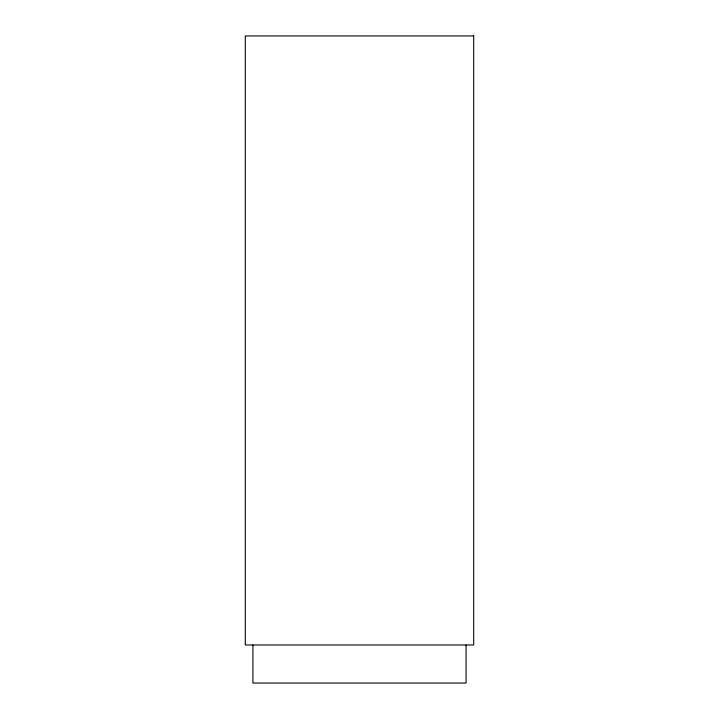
<?xml version="1.0" encoding="UTF-8"?>
<svg xmlns="http://www.w3.org/2000/svg" width="719" height="719" viewBox="0 0 719 719"><rect width="100%" height="100%" fill="white"/><g stroke="black" fill="none" stroke-linecap="round" stroke-linejoin="round"><path stroke-width="1.08" d="M466.083 644.988L466.083 683.05L252.917 683.05L252.917 644.988M473.695 35.95L245.305 35.95L245.305 644.988L473.695 644.988L473.695 35.95"/></g></svg>
